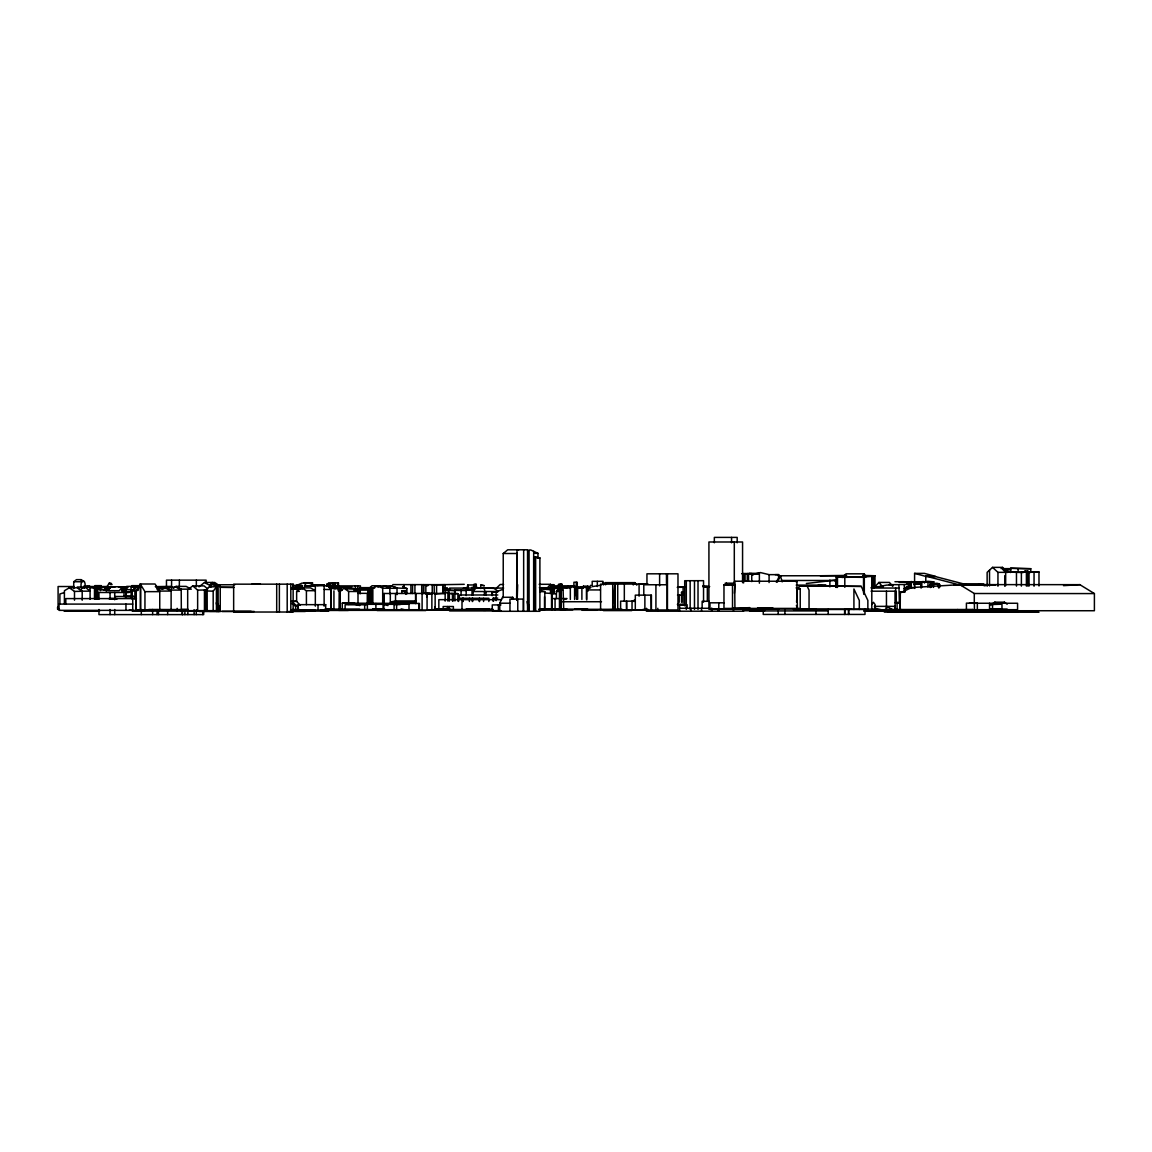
<?xml version="1.0" encoding="UTF-8"?>
<svg xmlns="http://www.w3.org/2000/svg" width="1152" height="1152" viewBox="0 0 1152 1152"><rect width="100%" height="100%" fill="white"/><g stroke="black" fill="none" stroke-linecap="round" stroke-linejoin="round"><path stroke-width="1.5" d="M534.11 605.952L533.678 611.294L533.722 556.949L539.899 557.914L539.899 611.294L499.752 611.294L499.752 603.216L502.488 597.283L512.698 597.283L513.533 599.083M614.75 609.955L614.75 584.15L614.75 609.955L612.72 584.15L612.72 609.955L613.57 606.514M871.978 587.995L871.978 575.741M874.483 608.04L886.45 610.992L886.45 606.355L895.133 610.992L895.133 606.355L895.32 610.992M454.781 594.101L454.68 590.558M543.384 609.667L539.554 609.25M938.938 587.563L938.995 584.208M206.467 589.939L197.64 590.126L192.773 585.907L187.675 589.694L187.675 610.661L216.634 610.661L216.634 586.67L208.872 586.93L205.69 590.904L205.69 610.661M517.176 600.408L517.651 584.698M734.4 593.294L734.918 584.626L723.974 584.842L723.974 608.414L800.222 608.414L800.222 588.715L796.277 587.592M796.579 602.093L797.386 588.715L796.378 588.427M426.672 596.952L427.075 593.64L431.87 593.64L431.87 610.2M575.395 595.555L576.446 586.8L570.326 585.936L570.326 599.443M910.584 588.01L911.002 584.626L904.435 581.702L894.96 581.717M473.63 587.952L474.106 584.942L467.726 585L467.237 587.981M125.582 590.184L126.576 587.016L121.68 587.016M125.582 590.515L126.706 586.382L133.531 586.382M511.862 599.083L512.698 597.283M796.378 582.322L796.896 581.242L734.674 581.227L733.68 584.626M921.067 584.712L921.427 583.834L914.429 583.848M776.29 582.12L779.486 576.072L780.494 576.072L782.179 581.861M777.283 582.12L780.494 576.072M181.195 609.725L135.821 609.739L135.994 591.984M841.997 577.051L862.531 577.339L864.23 573.826L846.086 573.826L841.997 577.368L864.936 577.051M797.803 589.003L799.517 585.893L861.235 586.382L867.859 600.408L867.859 609.494L793.526 609.494M516.629 599.083L517.018 552.802M135.936 591.653L140.256 583.992L155.088 584.006L159.754 591.653L144.95 591.653L140.256 583.992M327.326 583.675L326.131 585.677L329.371 585.576L328.061 585.634L327.326 583.675L329.069 583.675L330.034 585.634L330.034 583.747L329.501 585.634L332.41 585.72M106.819 586.93L109.238 583.114L110.866 583.114L112.032 584.539L110.419 584.568L109.238 583.114M81.691 588.902C78.466 579.514 87.422 578.275 84.571 588.326M633.24 584.928L634.882 582.638L636.826 585.144M871.805 604.584L873.461 602.294L875.117 604.584L875.117 609.134L794.318 609.149M210.038 586.872L211.09 583.416L213.739 583.315L216.547 584.798L216.547 611.496M104.443 586.901L107.194 586.944M213.178 610.661L213.178 591.192L216.634 586.67M603.446 584.842L605.117 582.638L634.882 582.638M473.098 591.523L475.92 588.067L483.61 587.779L494.064 588.413L498.355 591.523L473.098 591.523L473.098 595.094M82.872 588.312L85.637 586.757L122.602 586.757L119.203 590.717L107.611 590.659L111.11 586.757L108.072 590.141M547.589 587.693L550.498 584.309L539.15 584.294M586.742 600.005L586.742 589.925L590.846 585.245M603.014 584.554L603.014 581.328L592.2 581.328L592.2 586.627L600.926 585.23M873.504 588.413L878.933 582.422L889.43 582.422L892.8 586.426M106.171 590.875L109.094 586.843M566.453 588.082L568.613 585.835L570.499 587.491M334.382 585.893L360.418 585.878L360.418 588.629L357.581 588.989M359.899 588.989L366.019 588.629M496.051 588.499L500.227 584.496L503.582 584.496M863.525 593.093L863.525 576.994L871.805 576.403L871.805 609.134M132.235 599.4L132.235 591.034L135.763 587.693L138.427 587.693M444.341 588.038L447.293 587.794L445.752 589.349L450.317 588.989M1001.102 568.642L1002.47 567.374L1007.856 572.357L1007.856 568.642M1002.47 567.374L992.534 567.374L987.134 572.357L987.134 586.224M357.998 604.699L357.998 591.552L353.088 588.197L343.858 588.197L339.408 592.258L339.408 609.638L339.538 590.875L338.458 588.067L334.858 589.075L331.776 588.125L330.811 588.701L330.797 609.638M138.758 588.6L136.08 591.034L132.235 591.005M368.77 604.354L368.77 588.629L372.038 585.763L379.814 585.763L377.885 587.275M464.242 584.323L432.965 584.842M503.222 597.73L503.237 553.507L507.701 549.806L518.717 549.792M199.008 586.872L204.523 582.437L214.704 582.48L220.248 586.267L220.248 611.496L199.008 611.496M582.048 587.606L583.085 587.779M1027.786 586.109L1027.786 570.989L1025.15 570.989L1023.12 572.544L1010.592 572.17L1010.592 568.267L1030.781 568.714L1030.781 572.371L1027.426 572.486M1026.245 572.184L1027.786 570.989M863.928 593.093L863.813 576.792L863.755 594.317M73.714 588.643L73.714 581.746L76.522 579.643L81 579.643L84.47 581.602M107.741 589.435L110.218 587.606M906.883 586.886L904.306 588.73L906.883 586.886L909.835 587.678M581.89 599.458L581.89 587.29L586.454 587.246L587.966 586.166L587.966 591.178M296.64 601.373L296.64 591.379L301.579 587.866L310.507 587.866L315.331 590.688L306.418 590.688L301.579 587.866L297.59 587.952L297.576 585.446M581.89 587.29L583.474 586.166L587.966 586.166M991.786 604.238L994.781 602.165L1004.486 602.194L1007.165 604.238M1003.277 603.014L1004.486 602.194M556.402 598.579L556.402 591.336L558.446 590.112L563.112 590.04L563.717 609.667M69.35 587.794L74.491 591.422L82.195 591.293L77.198 587.794L69.35 587.794L64.411 590.731L64.411 603.734M572.846 609.782L560.592 609.782L560.678 590.342L563.112 590.04M556.402 591.336L561.082 590.342L561.082 609.667M296.654 585.446L301.968 583.128L310.882 583.128L312.638 585.778L306.144 585.706L304.358 583.128M296.654 586.109L302.112 586.138M162.23 589.363L166.09 587.218L176.126 587.218L181.195 590.098L171.115 590.069L166.09 587.218M173.506 587.794L176.083 586.397L186.149 586.397L191.275 589.162L181.195 589.147L176.083 586.397M926.424 581.803L924.955 581.616M632.03 609.955L632.03 601.33L635.227 599.803M900.331 592.891L911.578 587.563L959.861 584.669L974.29 593.51L1094.4 593.582L1094.4 610.733L864.317 610.733M921.067 583.978L913.925 584.338L921.067 583.978L921.067 588.082M372.845 604.253L372.845 588.024L377.597 585.936L391.81 585.85L397.022 588.326L382.694 588.182L377.597 585.936M331.906 585.85L317.102 585.677M388.987 587.059L391.81 585.85M381.442 587.246L384.725 585.85L389.851 588.197L389.851 593.64M131.155 590.328L132.451 589.81M333.605 588.254L340.042 587.563L340.042 609.595M335.621 588.269L337.723 587.448M123.206 588.067L125.798 587.088M426.787 585.979L428.069 585.504M463.421 588.154L467.798 587.448M564.322 599.53L567.029 598.565L562.162 598.55M503.222 589.277L496.138 591.754L496.138 600.653M871.157 610.992L874.426 609.869M368.77 588.629L371.635 588.125L371.477 604.267M863.525 577.051L864.317 576.792L844.805 576.792L844.805 587.304M299.088 588.586L302.458 587.477M64.123 592.618L59.904 593.986L59.904 604.022M933.811 581.846L927.821 581.299L924.955 582.322L933.811 581.846L933.811 584.093M434.779 593.942L445.594 593.424M434.779 593.554L445.061 593.266M820.296 575.755L846.619 575.424M527.558 550.742L530.64 549.922L537.97 553.32L537.984 558.274M332.482 588.053L338.213 588.096L338.688 589.104L338.458 588.067M300.341 605.376L296.482 601.301L291.557 601.43M909.115 587.606L904.306 588.73L909.115 587.678L909.115 584.51L898.906 584.51L899.381 602.539M326.837 585.821L327.845 585.59L330.984 589.579L330.984 609.71L325.814 609.71M360.331 589.406L365.4 588.269L368.741 589.291M218.261 611.496L218.808 605.578L218.808 611.496M126.346 595.872L125.914 592.517L131.558 591.293M871.33 587.477L883.267 586.742M415.699 600.941L395.525 600.941L390.614 601.978L415.843 601.978M372.686 608.89L375.912 609.71L380.952 608.76M581.947 609.739L595.022 609.955M435.442 609.149L438.394 609.062L434.578 609.106M131.112 596.866L131.112 586.627L140.299 585.691L131.875 585.648M677.246 587.318L683.467 587.275M834.595 580.91L836.251 580.666M806.357 583.502L836.05 580.018L836.05 586.901M139.709 586.656L134.323 586.67L134.323 590.069M558.461 587.232L558.461 584.496L561.946 584.237L561.946 587.606M561.946 584.237L558.518 584.482M557.885 591.854L557.885 586.814L561.01 586.541L561.01 590.098M473.818 587.981L473.818 584.51L476.309 584.366L476.309 587.851M473.818 584.51L476.309 584.366M557.885 586.814L560.016 586.541M401.861 593.424L401.861 590.947L405.835 590.774L405.835 594.302M404.568 590.933L405.835 590.774M989.597 608.962L1001.966 608.962L1001.966 604.21L989.597 604.57L992.75 604.57M401.861 590.947L404.539 590.933L404.539 593.424M134.323 586.67L134.611 590.054M933.509 584.006L933.523 587.39C930.326 581.832 942.912 581.962 939.398 587.563L939.398 584.208L930.298 584.078L930.442 587.462M292.176 588.845L295.531 588.485M930.053 581.803L925.402 581.803M932.645 584.078L933.638 583.978L930.298 584.078L931.392 583.963M84.514 586.944L87.754 586.627M91.627 586.958L95.342 587.117M324.13 606.154L324.13 584.856L304.286 585.994L307.354 585.994M314.482 585.821L324.13 584.856M897.12 602.885L898.142 602.784L895.19 602.885L896.141 602.784M938.664 587.563L938.664 584.05L933.293 584.208M543.47 588.154L548.654 587.707L550.814 589.723L550.814 593.294M723.974 584.842L734.918 584.626M304.272 587.477L301.536 587.952L301.522 585.446M294.768 605.765L297.994 605.52L297.994 609.739M1038.989 585.979L1038.989 571.982L1027.426 572.242M555.581 586.786L565.373 586.786L562.118 586.786M394.085 609.71L394.085 604.44L409.003 604.138M845.41 609.134L850.536 608.803M1063.526 585.648L1079.87 584.669L1094.4 593.582M368.352 588.701L365.472 588.701M562.19 609.782L565.33 609.782M570.326 587.621L559.051 588.211L561.01 588.211M576.115 588.038L583.474 587.664L583.474 586.166M329.501 583.747L332.798 583.618L332.798 586.915M733.68 608.414L749.808 607.637M204.523 582.437L211.09 586.138M215.813 586.008L217.498 585.965L217.498 606.226M213.178 591.192L205.69 590.904L206.222 594.202M476.712 587.189L472.018 587.304L472.018 595.339M125.914 592.517L129.269 592.445M480.802 585.072L484.315 585.677L480.802 585.072L480.802 588.528M106.171 590.054L108.072 590.04M750.125 573.696L749.318 573.494L758.318 573.61M310.046 585.389L313.848 585.72L310.046 585.749M910.886 584.626L907.502 584.64M773.093 608.155L757.483 608.126M757.498 608.558L761.89 608.558M775.238 574.661L778.709 574.646L778.709 578.088M234.85 584.726L214.459 584.798L214.646 585.576L213.739 583.315M427.075 593.64L425.059 593.424L431.87 593.64M638.554 609.984L632.16 610.142M904.435 581.947L914.674 582.638L914.674 588.442M170.942 587.434L156.24 587.491M897.077 610.992L897.077 602.712L898.142 602.698L895.666 602.496L895.666 588.038M742.723 574.142L743.63 574.142L743.63 582.955M966.226 583.978L964.109 583.978L966.168 584.539M939.398 583.992L938.995 587.563M292.666 587.794L292.406 588.125M444.744 590.141L454.81 590.602L454.939 601.013M157.176 589.766L159.754 591.077L171.115 591.062L166.19 588.456L157.896 588.456M296.64 591.379L299.347 591.379M425.059 593.467L429.811 593.453M449.237 593.654L454.306 593.942M454.306 593.654L457.877 593.654L457.877 601.013M108.979 598.522L117.288 598.666L108.979 598.594M632.03 601.33L635.299 601.33M678.211 604.872L684.763 604.872M561.701 608.904C570.586 611.856 560.563 607.219 561.686 609.782M533.678 551.333L533.722 611.294M516.629 553.507L503.237 553.507M534.845 553.334L537.984 553.334M539.899 557.914L535.118 557.28M1010.592 568.267L1030.781 568.714M1002.542 569.448L1010.52 569.448M1029.96 571.982L1038.989 571.982M992.534 567.374L997.949 572.342L1007.856 572.357M914.587 573.379L924.437 573.379L935.669 576.403L925.79 576.403L914.587 573.379L914.587 582.106M742.522 573.538L758.851 573.538M741.686 573.71L759.11 573.782M753.437 574.747L751.781 574.733L760.478 572.573L769.09 574.646L778.709 574.646M862.733 575.424L874.973 575.755L874.973 586.253M778.09 575.77L845.208 575.755M864.562 575.741L874.973 575.755M836.136 587.405L836.136 576.965L862.531 576.95M837.49 587.434L837.49 577.051L865.296 577.051M837.49 577.051L842.674 577.368M781.747 580.478L836.885 580.478M73.714 581.746L81.691 581.746M900.086 581.947L928.008 581.933M916.661 582.149L923.069 582.149M304.042 582.725L312.552 582.725L312.552 586.267M328.579 582.898L338.501 582.883L338.501 586.987M734.789 583.186L725.227 583.186L725.227 584.626M332.798 583.618L332.366 587.03M252.043 583.963L260.381 583.963M648.014 583.978L600.595 584.15L600.595 609.955M960.638 583.949L983.837 583.949M392.789 584.611L445.133 584.669L445.147 601.128M889.128 584.626L897.84 584.669M1079.87 584.669L958.349 584.597L925.79 576.115L925.79 581.717M210.038 584.798L213.912 584.798M818.395 584.842L825.768 584.842M913.925 584.842L914.746 584.842M954.072 584.87L995.76 584.914M311.558 585.202L323.539 585.202M796.205 585.115L821.491 585.115L819.058 584.899M893.275 585.086L886.781 585.086L871.157 588.038L898.906 588.038M328.061 585.446L334.08 585.893L332.539 585.893M94.867 585.634L101.347 585.634M299.491 585.461L293.242 585.461L293.242 588.11M192.773 585.907L204.091 585.907L207.677 588.902M553.45 585.835L558.504 585.835M561.874 585.835L568.613 585.835M89.683 585.965L83.894 586.253M217.498 585.965C206.28 577.512 215.165 587.059 220.248 586.267M799.517 585.893L861.235 586.382M74.275 586.526L58.09 586.526L58.09 609.005M83.736 586.526L108.331 586.526L108.331 589.982M155.304 586.627L170.942 586.397L173.75 588.254M702.749 586.598L709.675 586.598M133.157 586.757L131.717 586.757L132.797 586.93M163.757 586.872L167.213 586.872M343.31 586.786L351.749 586.786M554.126 586.8L558.85 586.786M566.856 586.886L573.336 586.886M704.002 586.742L709.085 586.742M331.877 586.915L344.218 587.174M580.824 587.002L584.208 587.002M679.478 586.973L685.541 586.958M703.786 586.901L709.171 586.901M127.67 587.304L120.845 587.304L126.85 587.866M233.654 587.29L220.248 587.29L234.014 587.491M576.288 587.275L582.48 587.275M121.781 587.462L126.706 587.462M555.581 587.477L558.634 587.477M560.866 587.477L571.435 587.477M576.576 587.477L584.294 587.477M586.526 587.578L590.875 587.578M127.598 587.736L121.522 587.534M292.176 587.822L293.04 587.822M359.179 587.65L372.211 587.65M475.042 587.678L477.994 587.678M548.654 587.707L539.41 587.707L540.907 589.075L550.814 589.723M914.99 587.678L908.885 588.038M331.056 587.894L337.781 588.355M367.459 588.038L370.728 588.038M374.645 588.024L372.845 588.024M589.882 587.909L588.312 587.909L589.55 587.909M105.077 588.226L108.115 588.226M449.554 588.082L503.64 588.082M553.262 588.197L557.568 588.197M291.787 588.413L302.659 588.413M333.245 588.341L329.717 588.341L328.277 585.778L330.71 585.778L333.245 587.894M104.558 588.571L108.144 588.571M156.974 588.686L161.395 588.686M357.581 585.878L357.581 589.334L345.816 588.787L347.285 589.334M360.418 588.629L368.568 588.701M555.581 588.614L558.461 588.614M797.386 588.715L800.222 588.715M291.744 588.816L302.717 588.542L292.046 588.514M368.352 588.989L356.069 588.787M121.248 589.68L131.155 589.68M444.701 589.536L450.058 589.536M586.742 589.925L600.408 589.925M338.659 590.126L341.986 590.126M353.736 590.098L369.85 590.098M473.256 590.155L454.68 590.155L454.68 594.072M138.168 590.429L134.885 590.429L134.885 599.054M446.256 590.256L466.214 590.53M82.195 591.163L90.086 591.163L85.118 587.016L77.227 587.016L82.195 591.163L82.195 600.221M871.056 591.192L895.954 591.192L895.954 602.51M124.546 590.429L124.546 591.394L122.17 591.394L122.17 590.429L125.698 590.429L125.698 597.254M446.789 592.2L449.366 592.675L449.366 601.128M497.347 591.984L491.832 591.984L491.832 595.526M903.456 591.97L899.77 591.97L899.77 610.733M681.538 602.309L681.538 592.286L684.259 592.286M445.147 592.675L449.366 592.675M357.998 593.338L367.272 593.338L367.272 604.699M497.794 594.994L459.274 594.994L459.274 598.219M677.52 595.123L682.69 595.123M123.782 596.39L133.589 596.477L124.646 596.39M114.71 596.491L133.776 596.491M497.75 598.075L493.157 598.075L493.301 601.344M136.426 598.594L65.808 598.594L65.808 604.094M552.053 598.579L559.454 598.579M501.566 599.659L438.84 599.659L438.84 609.638M635.04 601.157L620.611 601.157L620.611 609.955M296.482 601.301L292.061 601.301L296.798 606.312M709.07 601.286L702.144 601.286L702.144 608.285M562.277 601.747L601.502 601.733M898.906 602.496L895.32 602.539M724.19 602.813L709.978 602.813L709.978 608.846L816.365 608.933M342.274 603.144L419.414 603.475L419.414 609.71L342.274 609.71L342.274 603.144L354.931 603.475L354.931 604.31L359.77 605.563M349.315 603.144L354.931 603.475M499.752 603.216L509.962 603.216M969.35 603.259L1017.576 603.259L1017.576 609.696L966.413 609.696L966.413 603.144L977.342 603.144L977.342 609.696M132.725 604.094L59.04 604.094L59.04 610.358L145.339 610.358M218.203 604.382L216.547 604.382L216.389 602.698L218.808 605.578M400.867 604.31L347.947 604.31L347.947 603.475M677.347 604.31L684.533 604.31M394.085 604.44L400.291 604.44M678.211 604.67L684.763 604.67M678.701 604.742L687.082 604.742L687.082 608.285M500.962 604.93L492.25 604.93L492.25 610.661L500.962 610.661M527.558 605.203L529.07 605.203L529.07 611.294L527.098 601.632M297.994 605.52L295.661 605.52L295.661 609.739M874.397 606.355L895.32 606.355M679.622 608.285L708.912 608.285M757.296 608.717L772.517 608.558M466.171 608.918L489.182 608.918M539.654 608.875L563.558 608.947M325.584 609.091L334.21 609.091M375.134 609.178L384.581 609.178M450.648 609.206L434.376 609.206L438.394 609.062M539.05 609.163L567.029 609.163M574.862 609.134L587.678 609.134M743.04 609.077L778.709 609.077M991.786 609.077L1007.165 609.077M59.486 609.336L57.6 609.336L57.6 607.291L57.946 609.336M181.901 609.422L188.323 609.422M324.691 609.394L359.64 609.278M372.917 609.437L384.581 609.307M434.405 609.235L445.133 609.322M473.098 609.394L493.2 609.394M539.093 609.307L622.08 609.307M642.974 609.408L647.654 609.25M742.565 609.264L708.926 609.264L708.926 541.987L742.565 541.987L742.565 582.696M743.213 609.25L761.587 609.365M895.19 609.264L897.12 609.264M148.709 609.494L187.027 609.61M292.176 609.523L299.29 609.523M324.979 609.48L384.826 609.595M434.074 609.48L492.854 609.538M539.035 609.653L587.808 609.538M291.557 609.739L299.678 609.739M434.779 609.84L491.933 609.84M538.934 609.696L559.094 609.696M642.859 609.883L647.021 609.883M428.357 610.042L485.539 610.042M586.742 610.07L677.981 609.955L677.981 573.811L646.949 573.811L646.949 584.136M873.475 610.013L921.456 610.013M292.824 610.358L305.467 610.358M338.645 610.358L375.826 610.315M383.861 610.2L435.139 610.2L435.139 593.424L383.861 593.496L383.861 603.518M483.293 610.301L485.813 610.301M582.278 610.272L596.549 610.272M617.054 610.186L640.973 610.186M298.008 610.488L315.648 610.488M320.126 610.459L348.336 610.43M376.92 610.546L425.851 610.546M603.36 610.603L631.814 610.603M742.997 610.733L764.712 610.733M65.146 611.064L99.374 611.064M132.235 611.122L200.534 611.122M304.574 611.122L328.68 611.107M449.554 610.934L500.933 610.934M749.549 610.92L828.23 610.92M865.339 610.992L972.662 610.992M64.109 611.165L99.547 611.251M209.578 611.338L251.15 611.338M743.63 611.208L646.402 611.208L646.402 608.285M863.741 611.136L885.413 611.136M946.483 611.352L959.717 611.352M1004.256 611.251L1026.49 611.251M222.149 611.453L254.275 611.453M288.59 611.482L305.338 611.482M887.213 611.424L987.278 611.582M963.749 611.726L1017.634 611.726M884.304 612.101L1038.989 612.245M747.259 580.694L747.259 573.624L751.709 573.696L751.781 581.602M959.27 584.539L958.349 584.539L963.475 585.922M131.112 586.627L134.611 586.642M85.637 586.757C92.966 588.096 99.23 589.104 106.618 590.558L93.686 586.757M296.122 589.061L292.45 588.485M539.683 591.638L544.81 591.653L544.81 609.552M545.026 593.035L556.402 593.813M577.915 587.635L583.474 587.664M898.992 582.005L902.117 582.019M450.878 593.222L457.877 593.654M771.278 608.558L772.243 608.558M343.858 588.197L348.638 591.466L357.998 591.552M702.878 586.109L707.342 586.166L707.342 600.365M472.018 590.256L473.616 590.27L466.171 590.256L466.171 595.555M444.326 609.206L449.28 609.149M324.13 589.421L330.984 589.579M586.31 588.182L589.421 588.269M101.088 586.858L104.198 586.958M466.978 590.198L469.613 590.285M938.664 584.05L938.549 587.563L938.549 584.208M925.79 576.115L935.669 576.648L966.168 584.597M394.099 586.642L397.022 587.981L406.915 588.514L406.915 593.813M111.571 586.786L115.013 586.987M292.824 588.528L298.67 588.931M121.45 586.987L127.526 587.405M553.349 587.909L558.23 588.254M118.411 586.886L122.688 587.189M897.077 602.712L900.202 602.986M129.211 610.027L132.725 610.358L132.725 598.594M836.136 576.965L836.914 577.037M749.318 573.696L750.125 573.782M349.315 603.475L354.931 604.31M681.538 592.286L683.078 592.531M702.706 586.325L705.341 586.786M380.29 586.613L381.571 586.973M907.92 583.258L904.694 581.947M388.008 605.563L383.069 604.31L383.069 609.71M401.141 608.89L404.424 609.71M483.494 587.621L484.646 588.154M540.101 590.285L544.81 591.653M978.667 583.978L985.147 585.893M914.674 582.638L911.635 581.573L908.438 581.947M875.549 609.667L878.717 610.992M402.61 586.642L406.915 588.514M574.603 587.146L573.696 586.742L577.656 587.29L577.656 599.285M384.725 585.85L389.851 588.269M570.326 585.936L576.446 586.8L576.446 599.054M443.808 609.206L436.982 609.062M291.629 603.49L295.661 605.923M210.038 586.166L211.09 586.872M994.781 602.165L997.776 604.238M602.597 582.61L605.635 584.77M104.299 586.771L107.899 589.694M121.968 589.046L124.546 591.394M878.933 582.422L882.36 586.498M1004.616 571.421L1002.47 568.642L1010.52 568.642L1010.52 572.53M1003.838 568.642L1005.437 571.421M864.23 573.826L865.93 576.95M807.264 586.382L809.05 590.155L809.05 609.494M484.805 590.299L483.61 587.779A10.08 1.786 7.7 0 1 483.35 587.736M796.896 581.242L797.386 608.414L796.378 605.434M218.261 605.693L217.656 604.382L217.656 611.496M81 579.643L81.792 581.587M338.213 588.096L339.106 590.875M734.674 581.227L734.918 608.414M467.726 585L468.202 587.981M216.691 602.798L216.792 604.382M924.408 581.616L924.408 583.027M1034.05 586.238L1034.05 572.184L1005.667 572.17L1005.667 585.576M1029.038 572.184L1029.038 586.109M1026.403 572.184L1026.403 586.123M1025.15 570.989L1025.15 572.184L1023.12 572.184M1021.392 572.184L1021.392 586.123M1018.109 568.714L1018.109 572.17M1016.467 572.17L1016.467 586.109M1004.846 575.611L1004.846 586.354M997.949 572.342L997.949 586.224M992.534 604.21L992.534 608.962M989.525 570.139L989.525 585.936M989.539 603.259L989.539 609.696M974.405 603.144L974.405 609.696M974.29 593.51L974.29 603.85M957.658 609.509L957.658 610.488M931.392 587.362L931.392 581.803L918.317 581.933M930.298 587.462L930.298 581.846L925.416 581.616M928.008 581.803L928.008 587.088M924.091 581.616L921.946 581.616M921.6 581.933L921.6 587.088M921.427 581.933L921.456 587.448M911.002 582.638L911.002 588.01M905.011 588.73L905.011 592.157M904.306 584.51L904.306 592.301M901.21 609.509L901.21 610.488M900.331 591.97L900.202 610.992M895.133 591.192L895.133 610.992M886.45 591.192L886.45 610.992M873.662 575.755L873.662 587.995M871.978 583.992L871.978 587.563M864.994 609.365L864.994 614.434L763.243 614.434L763.243 609.365M864.317 576.403L864.317 592.963M859.306 609.494L859.306 600.408L853.92 588.989L853.92 609.494M848.707 609.365L848.707 614.434M848.477 609.365L848.477 614.434M844.834 609.365L844.834 614.434M844.603 609.365L844.603 614.434M836.885 575.77L836.914 587.462M835.79 580.046L835.79 586.93M829.886 580.046L829.886 586.93M828.23 609.365L828.23 614.434M815.962 609.365L815.962 614.434M784.901 609.365L784.901 614.434M778.205 609.365L778.205 614.434M769.09 574.646L769.09 582.566M759.384 572.846L759.384 583.2M748.541 573.696L748.541 580.68M745.07 573.71L745.07 580.694M737.179 542.794L737.179 537.394L714.341 537.394L714.341 542.794M734.299 541.987L734.299 582.696M733.478 608.285L733.478 611.208M732.514 584.842L732.514 608.414M731.563 537.394L731.563 542.794M726.394 583.186L726.394 584.626M718.776 602.813L718.776 608.846M718.574 608.285L718.574 611.208M718.43 608.285L718.43 611.208M711.936 608.285L711.936 611.208M711.576 608.285L711.576 611.208M703.541 602.222L703.541 580.68L684.706 580.709L684.706 605.822M701.554 608.285L701.554 611.208M698.011 580.709L698.011 609.408M694.483 580.651L694.483 609.408M691.013 608.285L691.013 611.208M690.149 580.651L690.149 609.408M686.304 580.651L686.304 609.408M683.122 587.318L683.078 602.712M679.622 604.742L679.622 611.208M679.19 595.123L679.19 602.309M667.454 573.811L667.454 609.955M667.123 609.955L667.123 584.755L643.795 584.755L643.795 595.138M666.475 573.811L666.49 584.755M659.621 573.811L659.606 585.864M657.792 608.285L657.792 611.208M655.92 584.755L655.92 609.955M651.413 609.955L651.413 595.138L635.299 595.138L635.299 609.955M651.096 595.138L651.254 609.955M646.459 584.15L639.086 584.15L639.086 596.189M644.875 595.138L644.875 609.955M626.702 601.157L626.76 609.955M626.429 601.157L626.429 609.955M624.326 584.136L624.326 601.344M617.717 584.136L617.717 609.955M597.326 581.328L597.326 586.526M589.781 609.955L586.915 609.955M586.454 587.246L586.454 599.27M577.267 599.256L577.267 582.235L573.912 582.235L573.912 587.347M576.245 582.235L576.245 587.347M574.603 585.936L574.603 599.443M564.235 609.538L561.859 608.731L561.859 609.782M562.19 608.904L562.003 609.782M560.376 584.237L560.376 587.606M559.454 591.322L559.454 609.667M559.051 586.814L559.051 590.328M555.062 598.579L555.062 609.667M553.882 593.611L553.882 584.683L551.016 584.683L551.016 593.568M553.68 584.683L553.68 593.611M552.24 584.683L552.24 593.611M552.053 593.136L552.053 609.667M551.837 584.683L551.837 593.611M551.549 593.05L551.549 609.667M550.498 584.309L550.498 593.194M544.522 596.736L544.522 609.538M540.907 589.81L540.907 591.466M535.637 556.949L535.637 611.294M529.07 550.339L529.07 611.294M527.558 611.294L527.558 549.778L517.018 549.778L517.018 600.365M523.656 549.778L523.656 611.294M523.253 611.294L523.253 599.083L509.962 599.083L509.962 611.294M517.766 599.083L517.766 611.294M498.413 604.93L498.413 610.661M493.488 598.075L493.488 601.344M492.379 591.984L492.379 595.526M488.866 601.502L488.866 598.277L458.582 598.234L458.582 601.474M485.986 591.523L485.986 595.094M484.416 591.523L484.416 595.094M483.581 598.277L483.581 601.502M479.578 598.234L479.578 601.502M479.275 598.277L479.275 601.502M475.229 584.51L475.229 587.981M472.68 598.234L472.68 601.474M472.392 598.234L472.277 601.474M469.411 598.234L469.411 601.474M463.205 598.234L463.205 601.474M462.787 598.234L462.787 601.474M461.995 599.659L461.995 609.638M461.16 590.155L461.016 595.555M453.384 609.638L453.384 606.528L443.16 606.528L443.16 609.638M453.125 593.942L453.125 601.013M452.462 593.64L452.462 601.013M449.122 606.528L449.122 609.638M448.776 590.573L448.776 594.086M447.912 592.675L447.912 601.128M447.394 606.528L447.394 609.638M443.448 584.669L443.448 593.467M443.002 584.669L443.002 593.467M436.579 584.669L436.579 593.467M434.894 606.672L434.894 609.624M434.131 584.698L434.29 593.482M432.23 584.698L432.23 593.482M427.075 593.482L427.075 610.2M425.837 584.698L425.837 593.482M422.107 593.482L422.107 610.2M421.718 584.597L421.718 593.424M418.766 603.475L418.766 609.71M415.829 593.482L415.843 603.504M415.555 593.482L415.555 603.504M414.922 584.597L414.922 593.424M412.632 584.597L412.546 593.539M410.918 584.611L410.918 593.539M409.003 603.475L409.003 609.71M404.006 584.611L404.006 588.182M403.661 584.611L403.661 588.182M397.022 587.981L397.022 594.662M396.619 604.253L396.619 609.71M395.525 593.496L395.525 600.941M390.312 593.496L390.312 603.518M384.077 593.482L384.077 603.518M383.832 604.296L383.832 609.71M382.694 588.197L382.694 604.253M375.912 603.475L375.883 609.71M370.512 588.586L370.512 604.339M369.072 590.098L369.072 604.21M367.805 590.098L367.805 604.21M367.387 609.725L367.387 604.728L345.11 604.728L345.11 609.725M364.666 604.728L364.666 609.725M360.23 590.098L360.23 593.626M360.072 590.098L360.072 593.626M355.306 585.893L355.306 589.334M348.638 591.466L348.638 604.44M341.395 586.915L341.395 590.357M338.616 587.563L338.616 590.962M338.371 587.563L338.371 590.962M337.982 582.883L337.997 586.483M335.419 582.883L335.419 585.893M334.282 582.898L334.282 586.411M333.763 582.898L333.763 586.411M333.936 590.875L333.936 609.638M318.024 604.656L318.024 610.027M315.331 584.885L315.331 606.154M306.418 590.688L306.418 604.699M302.112 587.909L302.112 585.446L296.266 585.446L296.266 588.917M295.906 585.461L295.906 588.931M293.947 585.461L293.947 588.931M290.808 584.165L290.808 612.029M287.194 584.165L287.194 612.029M279.374 584.165L279.374 612.029M276.696 584.165L276.696 612.029M217.886 586.267L217.886 604.771M207.158 590.904L207.216 610.661M206.122 583.488L206.122 580.147L166.464 580.147L166.464 587.002M204.451 589.968L204.451 610.661M203.674 611.194L203.674 614.606L98.957 614.606L98.957 609.494M202.781 611.294L202.781 614.606M197.64 590.126L197.64 610.661M196.344 580.147L196.344 586.843M196.286 609.667L196.286 614.606M194.112 609.667L194.112 614.606M187.877 609.667L187.877 614.606M184.882 609.624L184.882 614.606M181.195 589.147L181.339 611.122M179.381 580.147L179.323 586.93M177.178 608.342L177.178 611.122M171.59 580.147L171.576 588.874M171.115 590.069L171.115 609.725M167.659 609.653L167.659 614.606M159.754 591.077L159.754 609.739M158.458 609.638L158.458 614.606M157.075 609.566L157.075 614.606M152.64 609.494L152.64 614.606M144.95 591.653L144.95 609.739M141.307 609.494L141.307 614.606M140.674 584.194L140.674 609.739M140.357 584.165L140.357 609.739M136.008 591.653L136.008 609.739M128.03 592.474L124.718 591.912L124.718 589.68M125.914 591.912L125.914 597.557M125.957 604.094L125.957 610.358M124.013 596.477L124.013 592.488L98.957 592.488L98.957 599.285M122.602 586.757L122.602 591.926M114.71 592.488L114.71 599.789M114.71 609.494L114.71 614.606M110.045 592.488L110.045 599.285M110.045 609.494L110.045 614.606M100.771 590.558L99.936 590.558M97.718 588.96L97.718 599.04M97.33 588.643L97.33 599.04M94.493 587.909L94.493 599.04M90.086 588.053L90.086 599.371M74.491 591.422L74.491 600.221M751.709 573.696L750.413 573.71L751.709 573.696M293.141 584.165L233.654 584.165L233.654 612.029L293.141 612.029L293.141 584.165M325.699 604.656L298.181 604.656L298.181 610.027L325.699 610.027L325.699 604.656M619.661 609.595L606.715 609.782L619.661 609.595M972.691 609.509L884.923 609.509L884.923 610.488L972.691 610.488L972.691 609.509M96.178 588.298L96.091 599.04L96.178 588.298M423.576 593.482L423.576 584.597L423.504 593.424M182.362 614.606L182.362 609.653L182.29 614.606"/></g></svg>
